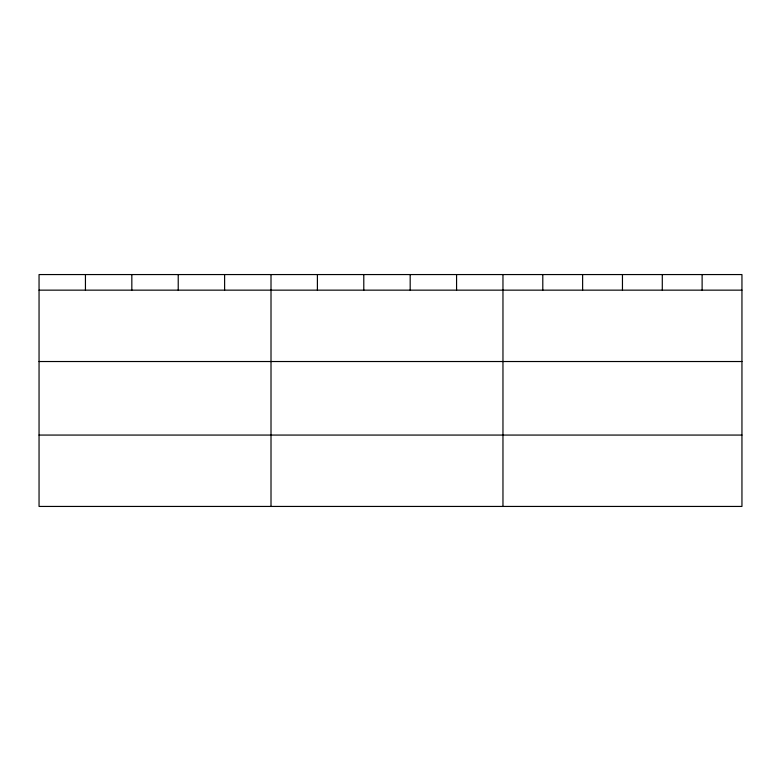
<?xml version="1.0" encoding="UTF-8"?>
<svg xmlns="http://www.w3.org/2000/svg" width="781" height="781" viewBox="0 0 781 781"><rect width="100%" height="100%" fill="white"/><g stroke="black" fill="none" stroke-linecap="round" stroke-linejoin="round"><path stroke-width="1.17" d="M741.95 361.525L741.95 274.561L39.05 274.561L39.05 506.439L741.95 506.439L741.95 361.525L39.05 361.525M39.05 290.151L741.95 290.151M39.05 435.066L741.95 435.066M702.119 274.561L702.119 290.151M662.288 274.561L662.288 290.151M622.457 274.561L622.457 290.151M582.626 274.561L582.626 290.151M542.795 274.561L542.795 290.151M502.964 274.561L502.964 506.439M456.573 274.561L456.573 290.151M410.181 274.561L410.181 290.151M363.79 274.561L363.79 290.151M317.398 274.561L317.398 290.151M271.007 274.561L271.007 506.439M224.616 274.561L224.616 290.151M178.224 274.561L178.224 290.151M131.833 274.561L131.833 290.151M85.441 274.561L85.441 290.151"/></g></svg>
